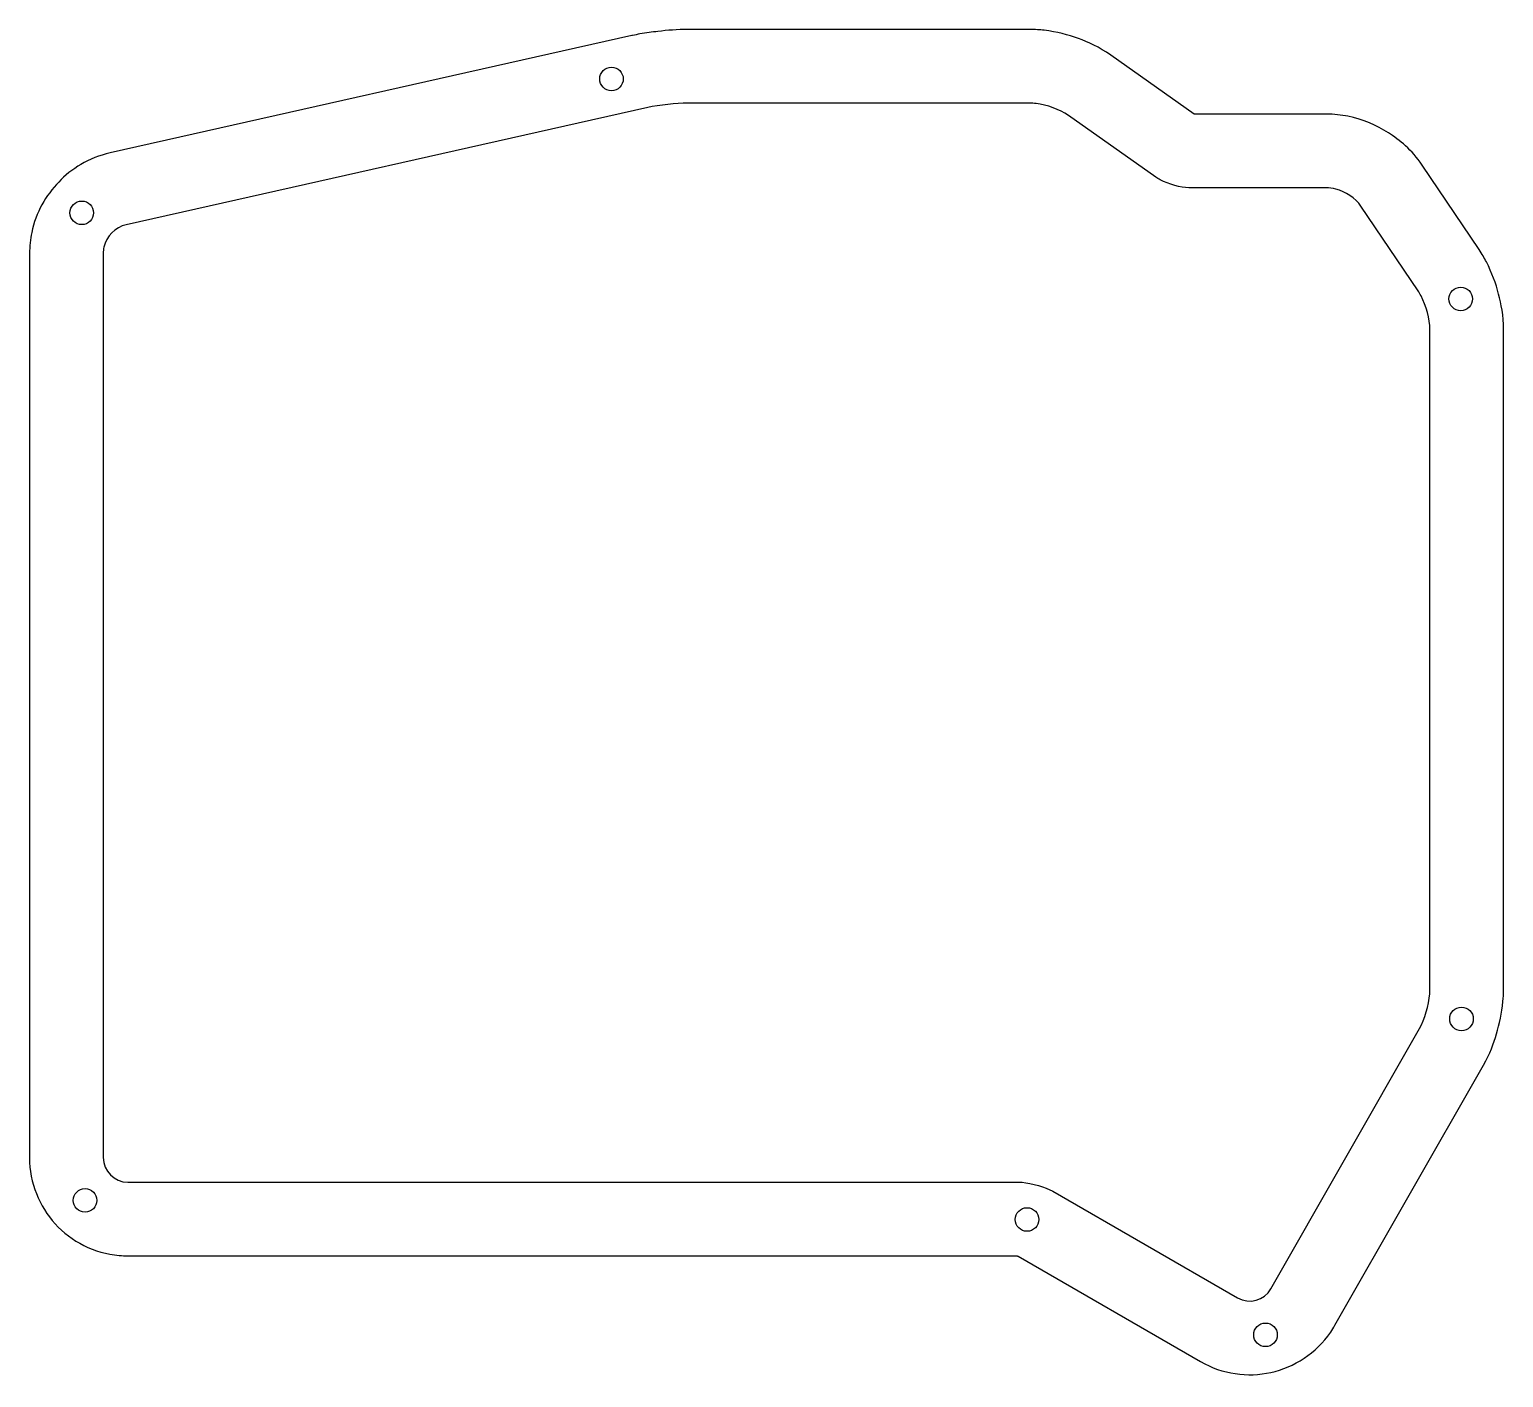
# Model space of a CAD drawing. Header units: millimetres. Extents: x 973 to 1123, y -304 to -167.
import ezdxf

# ---------------------------------------------------------------- set-up
doc = ezdxf.new("R2010")
doc.units = ezdxf.units.MM
doc.layers.get('0').update_dxf_attribs({"linetype": 'CONTINUOUS'})

msp = doc.modelspace()

# ---------------------------------------------------------------- linework, layer by layer
for p, q in [((1034.12, -167.72), (981.01, -179.67)), ((1074.65, -167.09), (1039.83, -167.09)), ((1091.38, -175.71), (1082.9, -169.71)), ((1035.76, -175.04), (982.65, -186.98)), ((1074.65, -174.59), (1039.83, -174.59)), ((1087.5, -182.15), (1078.58, -175.84)), ((1104.84, -175.71), (1091.38, -175.71)), ((1120.4, -189.52), (1114.59, -180.9)), ((1104.84, -183.21), (1090.84, -183.21)), ((1114.18, -193.71), (1108.37, -185.09)), ((972.81, -189.91), (972.81, -282.01)), ((980.31, -189.91), (980.31, -282.01)), ((1115.39, -264.89), (1115.39, -197.65)), ((1122.89, -264.89), (1122.89, -197.65)), ((1099.21, -295.37), (1114.33, -268.87)), ((1105.72, -299.09), (1120.84, -272.59)), ((982.81, -284.51), (1073.52, -284.51)), ((1077, -285.44), (1095.8, -296.29)), ((982.81, -292.01), (1073.27, -292.01)), ((1073.46, -292.06), (1092.05, -302.79))]:
    msp.add_line(p, q)
for centre in [(1032.06, -172.13), (978.13, -185.77), (1118.53, -194.54), (1118.61, -267.88), (978.46, -286.36), (1074.37, -288.31), (1098.65, -300.06)]:
    msp.add_circle(centre, 1.2)
for points, knots in [([(1039.83, -167.09), (1038.77, -167.09), (1037.76, -167.18), (1036.79, -167.29), (1036.19, -167.36), (1035.58, -167.44), (1034.96, -167.55), (1034.71, -167.6), (1034.45, -167.65), (1034.2, -167.71), (1034.17, -167.71), (1034.14, -167.72), (1034.13, -167.72), (1034.12, -167.72), (1034.12, -167.72), (1034.12, -167.72)], [0, 0, 0, 0, 0.530211, 0.530211, 0.530211, 0.856116, 0.856116, 0.856116, 0.987953, 0.987953, 0.987953, 1.000814, 1.000814, 1.000814, 1.001303, 1.001303, 1.001303, 1.001303]), ([(1082.9, -169.71), (1082.9, -169.71), (1082.9, -169.71), (1082.9, -169.71), (1081.74, -168.89), (1080.59, -168.38), (1079.61, -168.02), (1078.55, -167.64), (1077.39, -167.33), (1076.13, -167.18), (1075.69, -167.13), (1075.19, -167.09), (1074.65, -167.09)], [-0.000223, -0.000223, -0.000223, -0.000223, 0, 0, 0, 0.415624, 0.415624, 0.415624, 0.849586, 0.849586, 0.849586, 1, 1, 1, 1]), ([(1039.83, -174.59), (1038.66, -174.59), (1036.9, -174.79), (1035.76, -175.04), (1035.76, -175.04), (1035.76, -175.04), (1035.76, -175.04)], [0, 0, 0, 0, 1, 1, 1, 1.000081, 1.000081, 1.000081, 1.000081]), ([(1078.58, -175.84), (1077.71, -175.23), (1076.42, -174.78), (1075.29, -174.64), (1075.07, -174.61), (1074.86, -174.59), (1074.65, -174.59)], [0, 0, 0, 0, 0.838783, 0.838783, 0.838783, 1, 1, 1, 1]), ([(1114.59, -180.9), (1113.57, -179.37), (1112.29, -178.33), (1111.17, -177.62), (1109.98, -176.86), (1108.59, -176.26), (1107.04, -175.94), (1106.38, -175.8), (1105.64, -175.71), (1104.84, -175.71)], [0.0004676, 0.0004676, 0.0004676, 0.0004676, 0.4069903, 0.4069903, 0.4069903, 0.826909, 0.826909, 0.826909, 1, 1, 1, 1]), ([(981.01, -179.67), (978.82, -180.15), (977.05, -181.31), (975.78, -182.63), (974.48, -183.98), (973.46, -185.74), (973.03, -187.79), (972.89, -188.46), (972.81, -189.17), (972.81, -189.91)], [0.0003059, 0.0003059, 0.0003059, 0.0003059, 0.4252412, 0.4252412, 0.4252412, 0.8613923, 0.8613923, 0.8613923, 1, 1, 1, 1]), ([(1090.84, -183.21), (1090.05, -183.21), (1088.77, -182.86), (1087.93, -182.41), (1087.77, -182.33), (1087.62, -182.24), (1087.5, -182.15)], [0, 0, 0, 0, 0.838783, 0.838783, 0.838783, 1, 1, 1, 1]), ([(1108.37, -185.09), (1107.81, -184.25), (1106.81, -183.63), (1105.8, -183.35), (1105.48, -183.26), (1105.16, -183.21), (1104.84, -183.21)], [0.00009, 0.00009, 0.00009, 0.00009, 0.7609318, 0.7609318, 0.7609318, 1, 1, 1, 1]), ([(982.65, -186.98), (981.53, -187.23), (980.65, -188.17), (980.39, -189.26), (980.33, -189.47), (980.31, -189.69), (980.31, -189.91)], [0.0000655, 0.0000655, 0.0000655, 0.0000655, 0.8390815, 0.8390815, 0.8390815, 1, 1, 1, 1]), ([(1122.89, -197.65), (1122.89, -196.25), (1122.65, -195.05), (1122.39, -194.05), (1122.11, -192.97), (1121.71, -191.87), (1121.14, -190.77), (1120.94, -190.38), (1120.69, -189.95), (1120.4, -189.52)], [0, 0, 0, 0, 0.415553, 0.415553, 0.415553, 0.849435, 0.849435, 0.849435, 1, 1, 1, 1]), ([(1115.39, -197.65), (1115.39, -196.59), (1115.01, -195.25), (1114.49, -194.23), (1114.39, -194.04), (1114.29, -193.87), (1114.18, -193.71)], [0, 0, 0, 0, 0.846325, 0.846325, 0.846325, 1, 1, 1, 1]), ([(1114.33, -268.87), (1114.88, -267.92), (1115.28, -266.48), (1115.37, -265.31), (1115.38, -265.16), (1115.39, -265.02), (1115.39, -264.89)], [0.0000739, 0.0000739, 0.0000739, 0.0000739, 0.8897928, 0.8897928, 0.8897928, 1, 1, 1, 1]), ([(1120.84, -272.59), (1121.5, -271.45), (1121.89, -270.36), (1122.17, -269.41), (1122.48, -268.39), (1122.72, -267.29), (1122.83, -266.1), (1122.86, -265.73), (1122.89, -265.33), (1122.89, -264.89)], [0.0005082, 0.0005082, 0.0005082, 0.0005082, 0.4228516, 0.4228516, 0.4228516, 0.8642771, 0.8642771, 0.8642771, 1, 1, 1, 1]), ([(972.81, -282.01), (972.81, -284.59), (973.8, -286.97), (975.42, -288.75), (977.06, -290.55), (979.37, -291.75), (981.95, -291.97), (982.23, -292), (982.52, -292.01), (982.81, -292.01)], [0, 0, 0, 0, 0.470079, 0.470079, 0.470079, 0.947297, 0.947297, 0.947297, 1, 1, 1, 1]), ([(1073.52, -284.51), (1074.38, -284.51), (1075.8, -284.85), (1076.69, -285.28), (1076.8, -285.33), (1076.91, -285.39), (1077, -285.44), (1077, -285.44), (1077, -285.44), (1077, -285.44)], [0, 0, 0, 0, 0.888379, 0.888379, 0.888379, 1, 1, 1, 1.000038, 1.000038, 1.000038, 1.000038]), ([(1073.27, -292.01), (1073.33, -292.02), (1073.39, -292.04), (1073.4, -292.04), (1073.41, -292.04), (1073.44, -292.05), (1073.46, -292.06)], [0.3549589, 0.3549589, 0.3549589, 0.3549589, 0.5318447, 0.5318447, 0.5318447, 0.6307287, 0.6307287, 0.6307287, 0.6307287]), ([(1092.05, -302.79), (1094.28, -304.07), (1096.84, -304.41), (1099.19, -303.89), (1101.6, -303.36), (1103.81, -301.94), (1105.29, -299.79), (1105.44, -299.56), (1105.59, -299.33), (1105.72, -299.09), (1105.72, -299.09), (1105.72, -299.09), (1105.72, -299.09)], [0.000137, 0.000137, 0.000137, 0.000137, 0.468509, 0.468509, 0.468509, 0.949629, 0.949629, 0.949629, 1, 1, 1, 1.000144, 1.000144, 1.000144, 1.000144])]:
    msp.add_open_spline(points, degree=3, knots=knots)
for points in [[(980.31, -282.01), (980.31, -283.38), (981.43, -284.51), (982.81, -284.51)], [(1095.8, -296.29), (1096.99, -296.98), (1098.53, -296.56), (1099.21, -295.37)]]:
    msp.add_open_spline(points, degree=3)

doc.saveas('drawing.dxf')
